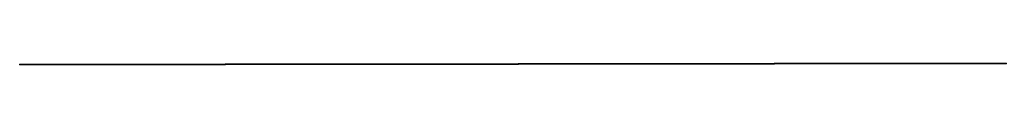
# Model space of a CAD drawing. Header units: metres. Extents: x 0 to 360, y 2 to 7054.
# Drawn here: x 45 to 67.49, y 42.04 to 42.07 of the extents above; entities that cross this region are included whole.
import ezdxf

# ---------------------------------------------------------------- set-up
doc = ezdxf.new("R2010")
doc.units = ezdxf.units.M

msp = doc.modelspace()

# ---------------------------------------------------------------- linework, layer by layer
for p in [(59.103, 42.056), (59.113, 42.056), (59.123, 42.056), (59.133, 42.056), (59.143, 42.056), (59.153, 42.056), (59.163, 42.056), (59.173, 42.056), (59.183, 42.056), (59.193, 42.056), (59.203, 42.056), (59.213, 42.056), (59.223, 42.056), (59.233, 42.056), (59.243, 42.056), (59.253, 42.056), (59.263, 42.056), (59.273, 42.056), (59.283, 42.056), (59.293, 42.056), (59.303, 42.056), (59.313, 42.056), (59.323, 42.056), (59.333, 42.056), (59.343, 42.056), (59.353, 42.056), (59.363, 42.056), (59.373, 42.056), (59.383, 42.056), (59.393, 42.056), (59.403, 42.056), (59.413, 42.056), (59.423, 42.056), (59.433, 42.056), (59.443, 42.056), (59.453, 42.056), (59.463, 42.056), (59.473, 42.056), (59.483, 42.056), (59.493, 42.056), (59.503, 42.056), (59.513, 42.056), (59.523, 42.056), (59.533, 42.056), (59.543, 42.056), (59.553, 42.056), (59.563, 42.056), (59.573, 42.056), (59.583, 42.056), (59.593, 42.056), (59.603, 42.056), (59.613, 42.056), (59.623, 42.056), (59.633, 42.056), (59.643, 42.056), (59.653, 42.056), (59.663, 42.056), (59.673, 42.056), (59.683, 42.056), (59.693, 42.056), (59.703, 42.057), (59.713, 42.057), (59.723, 42.057), (59.733, 42.057), (59.743, 42.057), (59.753, 42.057), (59.763, 42.057), (59.773, 42.057), (59.783, 42.057), (59.793, 42.057), (59.803, 42.057), (59.813, 42.057), (59.823, 42.057), (59.833, 42.057), (59.843, 42.057), (59.853, 42.057), (59.863, 42.057), (59.873, 42.057), (59.883, 42.057), (59.893, 42.057), (59.903, 42.057), (59.913, 42.057), (59.923, 42.057), (59.933, 42.057), (59.943, 42.057), (59.953, 42.057), (59.963, 42.057), (59.973, 42.057), (59.983, 42.057), (59.993, 42.057), (60.003, 42.057), (60.013, 42.057), (60.023, 42.057), (60.033, 42.057), (60.043, 42.057), (60.053, 42.057), (60.063, 42.057), (60.073, 42.057), (60.083, 42.057), (60.093, 42.057), (60.103, 42.057), (60.113, 42.057), (60.123, 42.057), (60.133, 42.057), (60.143, 42.057), (60.153, 42.057), (60.163, 42.057), (60.173, 42.057), (60.183, 42.057), (60.193, 42.057), (60.203, 42.057), (60.213, 42.057), (60.223, 42.057), (60.233, 42.057), (60.243, 42.057), (60.253, 42.057), (60.263, 42.057), (60.273, 42.057), (60.283, 42.057), (60.293, 42.057), (60.303, 42.057), (60.313, 42.057), (60.323, 42.057), (60.333, 42.057), (60.343, 42.057), (60.353, 42.057), (60.363, 42.057), (60.373, 42.057), (60.383, 42.057), (60.393, 42.057), (60.403, 42.057), (60.413, 42.057), (60.423, 42.057), (60.433, 42.057), (60.443, 42.057), (60.453, 42.057), (60.463, 42.057), (60.473, 42.057), (60.483, 42.057), (60.493, 42.057), (60.503, 42.057), (60.513, 42.057), (60.523, 42.057), (60.533, 42.057), (60.543, 42.058), (60.553, 42.058), (60.563, 42.058), (60.573, 42.058), (60.583, 42.058), (60.593, 42.058), (60.603, 42.058), (60.613, 42.058), (60.623, 42.058), (60.633, 42.058), (60.643, 42.058), (60.653, 42.058), (60.663, 42.058), (60.673, 42.058), (60.683, 42.058), (60.693, 42.058), (60.703, 42.058), (60.713, 42.058), (60.723, 42.058), (60.733, 42.058), (60.743, 42.058), (60.753, 42.058), (60.763, 42.058), (60.773, 42.058), (60.783, 42.058), (60.793, 42.058), (60.803, 42.058), (60.813, 42.058), (60.823, 42.058), (60.833, 42.058), (60.843, 42.058), (60.853, 42.058), (60.863, 42.058), (60.873, 42.058), (60.883, 42.058), (60.893, 42.058), (60.903, 42.058), (60.913, 42.058), (60.923, 42.058), (60.933, 42.058), (60.943, 42.058), (60.953, 42.058), (60.963, 42.058), (60.973, 42.058), (60.983, 42.058), (60.993, 42.058), (61.003, 42.058), (61.013, 42.058), (61.023, 42.058), (61.033, 42.058), (61.043, 42.058), (61.053, 42.058), (61.063, 42.058), (61.073, 42.058), (61.083, 42.058), (61.093, 42.058), (61.103, 42.058), (61.113, 42.058), (61.123, 42.058), (61.133, 42.058), (61.143, 42.058), (61.153, 42.058), (61.163, 42.058), (61.173, 42.058), (61.183, 42.058), (61.193, 42.058), (61.203, 42.058), (61.213, 42.058), (61.223, 42.058), (61.233, 42.058), (61.243, 42.058), (61.253, 42.058), (61.263, 42.058), (61.273, 42.058), (61.283, 42.058), (61.293, 42.058), (61.303, 42.058), (61.313, 42.058), (61.323, 42.058), (61.333, 42.058), (61.343, 42.058), (61.353, 42.058), (61.363, 42.058), (61.373, 42.059), (61.383, 42.059), (61.393, 42.059), (61.403, 42.059), (61.413, 42.059), (61.423, 42.059), (61.433, 42.059), (61.443, 42.059), (61.453, 42.059), (61.463, 42.059), (61.473, 42.059), (61.483, 42.059), (61.493, 42.059), (61.503, 42.059), (61.513, 42.059), (61.523, 42.059), (61.533, 42.059), (61.543, 42.059), (61.553, 42.059), (61.563, 42.059), (61.573, 42.059), (61.583, 42.059), (61.593, 42.059), (61.603, 42.059), (61.613, 42.059), (61.623, 42.059), (61.633, 42.059), (61.643, 42.059), (61.653, 42.059), (61.663, 42.059), (61.673, 42.059), (61.683, 42.059), (61.693, 42.059), (61.703, 42.059), (61.713, 42.059), (61.723, 42.059), (61.733, 42.059), (61.743, 42.059), (61.753, 42.059), (61.763, 42.059), (61.773, 42.059), (61.783, 42.059), (61.793, 42.059), (61.803, 42.059), (61.813, 42.059), (61.823, 42.059), (61.833, 42.059), (61.843, 42.059), (61.853, 42.059), (61.863, 42.059), (61.873, 42.059), (61.883, 42.059), (61.893, 42.059), (61.903, 42.059), (61.913, 42.059), (61.923, 42.059), (61.933, 42.059), (61.943, 42.059), (61.953, 42.059), (61.963, 42.059), (61.973, 42.059), (61.983, 42.059), (61.993, 42.059), (62.003, 42.059), (62.013, 42.059), (62.023, 42.059), (62.033, 42.059), (62.043, 42.059), (62.053, 42.059), (62.063, 42.059), (62.073, 42.059), (62.083, 42.059), (62.093, 42.059), (62.103, 42.059), (62.113, 42.059), (62.123, 42.059), (62.133, 42.059), (62.143, 42.059), (62.153, 42.059), (62.163, 42.059), (62.173, 42.059), (62.183, 42.059), (62.193, 42.059), (62.203, 42.059), (62.213, 42.06), (62.223, 42.06), (62.233, 42.06), (62.243, 42.06), (62.253, 42.06), (62.263, 42.06), (62.273, 42.06), (62.283, 42.06), (62.293, 42.06), (62.303, 42.06), (62.313, 42.06), (62.323, 42.06), (62.333, 42.06), (62.343, 42.06), (62.353, 42.06), (62.363, 42.06), (62.373, 42.06), (62.383, 42.06), (62.393, 42.06), (62.403, 42.06), (62.413, 42.06), (62.423, 42.06), (62.433, 42.06), (62.443, 42.06), (62.453, 42.06), (62.463, 42.06), (62.473, 42.06), (62.483, 42.06), (62.493, 42.06), (62.503, 42.06), (62.513, 42.06), (62.523, 42.06), (62.533, 42.06), (62.543, 42.06), (62.553, 42.06), (62.563, 42.06), (62.573, 42.06), (62.583, 42.06), (62.593, 42.06), (62.603, 42.06), (62.613, 42.06), (62.623, 42.06), (62.633, 42.06), (62.643, 42.06), (62.653, 42.06), (62.663, 42.06), (62.673, 42.06), (62.683, 42.06), (62.693, 42.06), (62.703, 42.06), (62.713, 42.06), (62.723, 42.06), (62.733, 42.06), (62.743, 42.06), (62.753, 42.06), (62.763, 42.06), (62.773, 42.06), (62.783, 42.06), (62.793, 42.06), (62.803, 42.06), (62.813, 42.06), (62.823, 42.06), (62.833, 42.06), (62.843, 42.06), (62.853, 42.06), (62.863, 42.06), (62.873, 42.06), (62.883, 42.06), (62.893, 42.06), (62.903, 42.06), (62.913, 42.06), (62.923, 42.06), (62.933, 42.06), (62.943, 42.06), (62.953, 42.06), (62.963, 42.06), (62.973, 42.06), (62.983, 42.06), (62.993, 42.06), (63.003, 42.06), (63.013, 42.06), (63.023, 42.06), (63.033, 42.06), (63.043, 42.061), (63.053, 42.061), (63.063, 42.061), (63.073, 42.061), (63.083, 42.061), (63.093, 42.061), (63.103, 42.061), (63.113, 42.061), (63.123, 42.061), (63.133, 42.061), (63.143, 42.061), (63.153, 42.061), (63.163, 42.061), (63.173, 42.061), (63.183, 42.061), (63.193, 42.061), (63.203, 42.061), (63.213, 42.061), (63.223, 42.061), (63.233, 42.061), (63.243, 42.061), (63.253, 42.061), (63.263, 42.061), (63.273, 42.061), (63.283, 42.061), (63.293, 42.061), (63.303, 42.061), (63.313, 42.061), (63.323, 42.061), (63.333, 42.061), (63.343, 42.061), (63.353, 42.061), (63.363, 42.061), (63.373, 42.061), (63.383, 42.061), (63.393, 42.061), (63.403, 42.061), (63.413, 42.061), (63.423, 42.061), (63.433, 42.061), (63.443, 42.061), (63.453, 42.061), (63.463, 42.061), (63.473, 42.061), (63.483, 42.061), (63.493, 42.061), (63.503, 42.061), (63.513, 42.061), (63.523, 42.061), (63.533, 42.061), (63.543, 42.061), (63.553, 42.061), (63.563, 42.061), (63.573, 42.061), (63.583, 42.061), (63.593, 42.061), (63.603, 42.061), (63.613, 42.061), (63.623, 42.061), (63.633, 42.061), (63.643, 42.061), (63.653, 42.061), (63.663, 42.061), (63.673, 42.061), (63.683, 42.061), (63.693, 42.061), (63.703, 42.061), (63.713, 42.061), (63.723, 42.061), (63.733, 42.061), (63.743, 42.061), (63.753, 42.061), (63.763, 42.061), (63.773, 42.061), (63.783, 42.061), (63.793, 42.061), (63.803, 42.061), (63.813, 42.061), (63.823, 42.061), (63.833, 42.061), (63.843, 42.061), (63.853, 42.061), (63.863, 42.061), (63.873, 42.061), (63.883, 42.062), (63.893, 42.062), (63.903, 42.062), (63.913, 42.062), (63.923, 42.062), (63.933, 42.062), (63.943, 42.062), (63.953, 42.062), (63.963, 42.062), (63.973, 42.062), (63.983, 42.062), (63.993, 42.062), (64.003, 42.062), (64.013, 42.062), (64.023, 42.062), (64.033, 42.062), (64.043, 42.062), (64.053, 42.062), (64.063, 42.062), (64.073, 42.062), (64.083, 42.062), (64.093, 42.062), (64.103, 42.062), (64.113, 42.062), (64.123, 42.062), (64.133, 42.062), (64.143, 42.062), (64.153, 42.062), (64.163, 42.062), (64.173, 42.062), (64.183, 42.062), (64.193, 42.062), (64.203, 42.062), (64.213, 42.062), (64.223, 42.062), (64.233, 42.062), (64.243, 42.062), (64.253, 42.062), (64.263, 42.062), (64.273, 42.062), (64.283, 42.062), (64.293, 42.062), (64.303, 42.062), (64.313, 42.062), (64.323, 42.062), (64.333, 42.062), (64.343, 42.062), (64.353, 42.062), (64.363, 42.062), (64.373, 42.062), (64.383, 42.062), (64.393, 42.062), (64.403, 42.062), (64.413, 42.062), (64.423, 42.062), (64.433, 42.062), (64.443, 42.062), (64.453, 42.062), (64.463, 42.062), (64.473, 42.062), (64.483, 42.062), (64.493, 42.062), (64.503, 42.062), (64.513, 42.062), (64.523, 42.062), (64.533, 42.062), (64.543, 42.062), (64.553, 42.062), (64.563, 42.062), (64.573, 42.062), (64.583, 42.062), (64.593, 42.062), (64.603, 42.062), (64.613, 42.062), (64.623, 42.062), (64.633, 42.062), (64.643, 42.062), (64.653, 42.062), (64.663, 42.062), (64.673, 42.062), (64.683, 42.062), (64.693, 42.062), (64.703, 42.062), (64.713, 42.063), (64.723, 42.063), (64.733, 42.063), (64.743, 42.063), (64.753, 42.063), (64.763, 42.063), (64.773, 42.063), (64.783, 42.063), (64.793, 42.063), (64.803, 42.063), (64.813, 42.063), (64.823, 42.063), (64.833, 42.063), (64.843, 42.063), (64.853, 42.063), (64.863, 42.063), (64.873, 42.063), (64.883, 42.063), (64.893, 42.063), (64.903, 42.063), (64.913, 42.063), (64.923, 42.063), (64.933, 42.063), (64.943, 42.063), (64.953, 42.063), (64.963, 42.063), (64.973, 42.063), (64.983, 42.063), (64.993, 42.063), (65.003, 42.063), (65.013, 42.063), (65.023, 42.063), (65.033, 42.063), (65.043, 42.063), (65.053, 42.063), (65.063, 42.063), (65.073, 42.063), (65.083, 42.063), (65.093, 42.063), (65.103, 42.063), (65.113, 42.063), (65.123, 42.063), (65.133, 42.063), (65.143, 42.063), (65.153, 42.063), (65.163, 42.063), (65.173, 42.063), (65.183, 42.063), (65.193, 42.063), (65.203, 42.063), (65.213, 42.063), (65.223, 42.063), (65.233, 42.063), (65.243, 42.063), (65.253, 42.063), (65.263, 42.063), (65.273, 42.063), (65.283, 42.063), (65.293, 42.063), (65.303, 42.063), (65.313, 42.063), (65.323, 42.063), (65.333, 42.063), (65.343, 42.063), (65.353, 42.063), (65.363, 42.063), (65.373, 42.063), (65.383, 42.063), (65.393, 42.063), (65.403, 42.063), (65.413, 42.063), (65.423, 42.063), (65.433, 42.063), (65.443, 42.063), (65.453, 42.063), (65.463, 42.063), (65.473, 42.063), (65.483, 42.063), (65.493, 42.063), (65.503, 42.063), (65.513, 42.063), (65.523, 42.063), (65.533, 42.063), (65.543, 42.064), (65.553, 42.064), (65.563, 42.064), (65.573, 42.064), (65.583, 42.064), (65.593, 42.064), (65.603, 42.064), (65.613, 42.064), (65.623, 42.064), (65.633, 42.064), (65.643, 42.064), (65.653, 42.064), (65.663, 42.064), (65.673, 42.064), (65.683, 42.064), (65.693, 42.064), (65.703, 42.064), (65.713, 42.064), (65.723, 42.064), (65.733, 42.064), (65.743, 42.064), (65.753, 42.064), (65.763, 42.064), (65.773, 42.064), (65.783, 42.064), (65.793, 42.064), (65.803, 42.064), (65.813, 42.064), (65.823, 42.064), (65.833, 42.064), (65.843, 42.064), (65.853, 42.064), (65.863, 42.064), (65.873, 42.064), (65.883, 42.064), (65.893, 42.064), (65.903, 42.064), (65.913, 42.064), (65.923, 42.064), (65.933, 42.064), (65.943, 42.064), (65.953, 42.064), (65.963, 42.064), (65.973, 42.064), (65.983, 42.064), (65.993, 42.064), (66.003, 42.064), (66.013, 42.064), (66.023, 42.064), (66.033, 42.064), (66.043, 42.064), (66.053, 42.064), (66.063, 42.064), (66.073, 42.064), (66.083, 42.064), (66.093, 42.064), (66.103, 42.064), (66.113, 42.064), (66.123, 42.064), (66.133, 42.064), (66.143, 42.064), (66.153, 42.064), (66.163, 42.064), (66.173, 42.064), (66.183, 42.064), (66.193, 42.064), (66.203, 42.064), (66.213, 42.064), (66.223, 42.064), (66.233, 42.064), (66.243, 42.064), (66.253, 42.064), (66.263, 42.064), (66.273, 42.064), (66.283, 42.064), (66.293, 42.064), (66.303, 42.064), (66.313, 42.064), (66.323, 42.064), (66.333, 42.064), (66.343, 42.064), (66.353, 42.064), (66.363, 42.064), (66.373, 42.064), (66.383, 42.065), (66.393, 42.065), (66.403, 42.065), (66.413, 42.065), (66.423, 42.065), (66.433, 42.065), (66.443, 42.065), (66.453, 42.065), (66.463, 42.065), (66.473, 42.065), (66.483, 42.065), (66.493, 42.065), (66.503, 42.065), (66.513, 42.065), (66.523, 42.065), (66.533, 42.065), (66.543, 42.065), (66.553, 42.065), (66.563, 42.065), (66.573, 42.065), (66.583, 42.065), (66.593, 42.065), (66.603, 42.065), (66.613, 42.065), (66.623, 42.065), (66.633, 42.065), (66.643, 42.065), (66.653, 42.065), (66.663, 42.065), (66.673, 42.065), (66.683, 42.065), (66.693, 42.065), (66.703, 42.065), (66.713, 42.065), (66.723, 42.065), (66.733, 42.065), (66.743, 42.065), (66.753, 42.065), (66.763, 42.065), (66.773, 42.065), (66.783, 42.065), (66.793, 42.065), (66.803, 42.065), (66.813, 42.065), (66.823, 42.065), (66.833, 42.065), (66.843, 42.065), (66.853, 42.065), (66.863, 42.065), (66.873, 42.065), (66.883, 42.065), (66.893, 42.065), (66.903, 42.065), (66.913, 42.065), (66.923, 42.065), (66.933, 42.065), (66.943, 42.065), (66.953, 42.065), (66.963, 42.065), (66.973, 42.065), (66.983, 42.065), (66.993, 42.065), (67.003, 42.065), (67.013, 42.065), (67.023, 42.065), (67.033, 42.065), (67.043, 42.065), (67.053, 42.065), (67.063, 42.065), (67.073, 42.065), (67.083, 42.065), (67.093, 42.065), (67.103, 42.065), (67.113, 42.065), (67.123, 42.065), (67.133, 42.065), (67.143, 42.065), (67.153, 42.065), (67.163, 42.065), (67.173, 42.065), (67.183, 42.065), (67.193, 42.065), (67.203, 42.065), (67.213, 42.066), (67.223, 42.066), (67.233, 42.066), (67.243, 42.066), (67.253, 42.066), (67.263, 42.066), (67.273, 42.066), (67.283, 42.066), (67.293, 42.066), (67.303, 42.066), (67.313, 42.066), (67.323, 42.066), (67.333, 42.066), (67.343, 42.066), (67.353, 42.066), (67.363, 42.066), (67.373, 42.066), (67.383, 42.066), (67.393, 42.066), (67.403, 42.066), (67.413, 42.066), (67.423, 42.066), (67.433, 42.066), (67.443, 42.066), (67.453, 42.066), (67.463, 42.066), (67.473, 42.066), (67.483, 42.066), (67.493, 42.066), (45.003, 42.039), (45.013, 42.039), (45.023, 42.039), (45.033, 42.039), (45.043, 42.039), (45.053, 42.039), (45.063, 42.039), (45.073, 42.039), (45.083, 42.039), (45.093, 42.039), (45.103, 42.039), (45.113, 42.039), (45.123, 42.039), (45.133, 42.039), (45.143, 42.039), (45.153, 42.039), (45.163, 42.039), (45.173, 42.039), (45.183, 42.039), (45.193, 42.039), (45.203, 42.039), (45.213, 42.039), (45.223, 42.039), (45.233, 42.039), (45.243, 42.039), (45.253, 42.039), (45.263, 42.039), (45.273, 42.039), (45.283, 42.039), (45.293, 42.039), (45.303, 42.039), (45.313, 42.039), (45.323, 42.039), (45.333, 42.039), (45.343, 42.039), (45.353, 42.039), (45.363, 42.039), (45.373, 42.039), (45.383, 42.039), (45.393, 42.039), (45.403, 42.039), (45.413, 42.039), (45.423, 42.039), (45.433, 42.039), (45.443, 42.039), (45.453, 42.039), (45.463, 42.039), (45.473, 42.039), (45.483, 42.039), (45.493, 42.039), (45.503, 42.039), (45.513, 42.039), (45.523, 42.04), (45.533, 42.04), (45.543, 42.04), (45.553, 42.04), (45.563, 42.04), (45.573, 42.04), (45.583, 42.04), (45.593, 42.04), (45.603, 42.04), (45.613, 42.04), (45.623, 42.04), (45.633, 42.04), (45.643, 42.04), (45.653, 42.04), (45.663, 42.04), (45.673, 42.04), (45.683, 42.04), (45.693, 42.04), (45.703, 42.04), (45.713, 42.04), (45.723, 42.04), (45.733, 42.04), (45.743, 42.04), (45.753, 42.04), (45.763, 42.04), (45.773, 42.04), (45.783, 42.04), (45.793, 42.04), (45.803, 42.04), (45.813, 42.04), (45.823, 42.04), (45.833, 42.04), (45.843, 42.04), (45.853, 42.04), (45.863, 42.04), (45.873, 42.04), (45.883, 42.04), (45.893, 42.04), (45.903, 42.04), (45.913, 42.04), (45.923, 42.04), (45.933, 42.04), (45.943, 42.04), (45.953, 42.04), (45.963, 42.04), (45.973, 42.04), (45.983, 42.04), (45.993, 42.04), (46.003, 42.04), (46.013, 42.04), (46.023, 42.04), (46.033, 42.04), (46.043, 42.04), (46.053, 42.04), (46.063, 42.04), (46.073, 42.04), (46.083, 42.04), (46.093, 42.04), (46.103, 42.04), (46.113, 42.04), (46.123, 42.04), (46.133, 42.04), (46.143, 42.04), (46.153, 42.04), (46.163, 42.04), (46.173, 42.04), (46.183, 42.04), (46.193, 42.04), (46.203, 42.04), (46.213, 42.04), (46.223, 42.04), (46.233, 42.04), (46.243, 42.04), (46.253, 42.04), (46.263, 42.04), (46.273, 42.04), (46.283, 42.04), (46.293, 42.04), (46.303, 42.04), (46.313, 42.04), (46.323, 42.04), (46.333, 42.04), (46.343, 42.04), (46.353, 42.04), (46.363, 42.041), (46.373, 42.041), (46.383, 42.041), (46.393, 42.041), (46.403, 42.041), (46.413, 42.041), (46.423, 42.041), (46.433, 42.041), (46.443, 42.041), (46.453, 42.041), (46.463, 42.041), (46.473, 42.041), (46.483, 42.041), (46.493, 42.041), (46.503, 42.041), (46.513, 42.041), (46.523, 42.041), (46.533, 42.041), (46.543, 42.041), (46.553, 42.041), (46.563, 42.041), (46.573, 42.041), (46.583, 42.041), (46.593, 42.041), (46.603, 42.041), (46.613, 42.041), (46.623, 42.041), (46.633, 42.041), (46.643, 42.041), (46.653, 42.041), (46.663, 42.041), (46.673, 42.041), (46.683, 42.041), (46.693, 42.041), (46.703, 42.041), (46.713, 42.041), (46.723, 42.041), (46.733, 42.041), (46.743, 42.041), (46.753, 42.041), (46.763, 42.041), (46.773, 42.041), (46.783, 42.041), (46.793, 42.041), (46.803, 42.041), (46.813, 42.041), (46.823, 42.041), (46.833, 42.041), (46.843, 42.041), (46.853, 42.041), (46.863, 42.041), (46.873, 42.041), (46.883, 42.041), (46.893, 42.041), (46.903, 42.041), (46.913, 42.041), (46.923, 42.041), (46.933, 42.041), (46.943, 42.041), (46.953, 42.041), (46.963, 42.041), (46.973, 42.041), (46.983, 42.041), (46.993, 42.041), (47.003, 42.041), (47.013, 42.041), (47.023, 42.041), (47.033, 42.041), (47.043, 42.041), (47.053, 42.041), (47.063, 42.041), (47.073, 42.041), (47.083, 42.041), (47.093, 42.041), (47.103, 42.041), (47.113, 42.041), (47.123, 42.041), (47.133, 42.041), (47.143, 42.041), (47.153, 42.041), (47.163, 42.041), (47.173, 42.041), (47.183, 42.041), (47.193, 42.042), (47.203, 42.042), (47.213, 42.042), (47.223, 42.042), (47.233, 42.042), (47.243, 42.042), (47.253, 42.042), (47.263, 42.042), (47.273, 42.042), (47.283, 42.042), (47.293, 42.042), (47.303, 42.042), (47.313, 42.042), (47.323, 42.042), (47.333, 42.042), (47.343, 42.042), (47.353, 42.042), (47.363, 42.042), (47.373, 42.042), (47.383, 42.042), (47.393, 42.042), (47.403, 42.042), (47.413, 42.042), (47.423, 42.042), (47.433, 42.042), (47.443, 42.042), (47.453, 42.042), (47.463, 42.042), (47.473, 42.042), (47.483, 42.042), (47.493, 42.042), (47.503, 42.042), (47.513, 42.042), (47.523, 42.042), (47.533, 42.042), (47.543, 42.042), (47.553, 42.042), (47.563, 42.042), (47.573, 42.042), (47.583, 42.042), (47.593, 42.042), (47.603, 42.042), (47.613, 42.042), (47.623, 42.042), (47.633, 42.042), (47.643, 42.042), (47.653, 42.042), (47.663, 42.042), (47.673, 42.042), (47.683, 42.042), (47.693, 42.042), (47.703, 42.042), (47.713, 42.042), (47.723, 42.042), (47.733, 42.042), (47.743, 42.042), (47.753, 42.042), (47.763, 42.042), (47.773, 42.042), (47.783, 42.042), (47.793, 42.042), (47.803, 42.042), (47.813, 42.042), (47.823, 42.042), (47.833, 42.042), (47.843, 42.042), (47.853, 42.042), (47.863, 42.042), (47.873, 42.042), (47.883, 42.042), (47.893, 42.042), (47.903, 42.042), (47.913, 42.042), (47.923, 42.042), (47.933, 42.042), (47.943, 42.042), (47.953, 42.042), (47.963, 42.042), (47.973, 42.042), (47.983, 42.042), (47.993, 42.042), (48.003, 42.042), (48.013, 42.042), (48.023, 42.043), (48.033, 42.043), (48.043, 42.043), (48.053, 42.043), (48.063, 42.043), (48.073, 42.043), (48.083, 42.043), (48.093, 42.043), (48.103, 42.043), (48.113, 42.043), (48.123, 42.043), (48.133, 42.043), (48.143, 42.043), (48.153, 42.043), (48.163, 42.043), (48.173, 42.043), (48.183, 42.043), (48.193, 42.043), (48.203, 42.043), (48.213, 42.043), (48.223, 42.043), (48.233, 42.043), (48.243, 42.043), (48.253, 42.043), (48.263, 42.043), (48.273, 42.043), (48.283, 42.043), (48.293, 42.043), (48.303, 42.043), (48.313, 42.043), (48.323, 42.043), (48.333, 42.043), (48.343, 42.043), (48.353, 42.043), (48.363, 42.043), (48.373, 42.043), (48.383, 42.043), (48.393, 42.043), (48.403, 42.043), (48.413, 42.043), (48.423, 42.043), (48.433, 42.043), (48.443, 42.043), (48.453, 42.043), (48.463, 42.043), (48.473, 42.043), (48.483, 42.043), (48.493, 42.043), (48.503, 42.043), (48.513, 42.043), (48.523, 42.043), (48.533, 42.043), (48.543, 42.043), (48.553, 42.043), (48.563, 42.043), (48.573, 42.043), (48.583, 42.043), (48.593, 42.043), (48.603, 42.043), (48.613, 42.043), (48.623, 42.043), (48.633, 42.043), (48.643, 42.043), (48.653, 42.043), (48.663, 42.043), (48.673, 42.043), (48.683, 42.043), (48.693, 42.043), (48.703, 42.043), (48.713, 42.043), (48.723, 42.043), (48.733, 42.043), (48.743, 42.043), (48.753, 42.043), (48.763, 42.043), (48.773, 42.043), (48.783, 42.043), (48.793, 42.043), (48.803, 42.043), (48.813, 42.043), (48.823, 42.043), (48.833, 42.043), (48.843, 42.043), (48.853, 42.043), (48.863, 42.044), (48.873, 42.044), (48.883, 42.044), (48.893, 42.044), (48.903, 42.044), (48.913, 42.044), (48.923, 42.044), (48.933, 42.044), (48.943, 42.044), (48.953, 42.044), (48.963, 42.044), (48.973, 42.044), (48.983, 42.044), (48.993, 42.044), (49.003, 42.044), (49.013, 42.044), (49.023, 42.044), (49.033, 42.044), (49.043, 42.044), (49.053, 42.044), (49.063, 42.044), (49.073, 42.044), (49.083, 42.044), (49.093, 42.044), (49.103, 42.044), (49.113, 42.044), (49.123, 42.044), (49.133, 42.044), (49.143, 42.044), (49.153, 42.044), (49.163, 42.044), (49.173, 42.044), (49.183, 42.044), (49.193, 42.044), (49.203, 42.044), (49.213, 42.044), (49.223, 42.044), (49.233, 42.044), (49.243, 42.044), (49.253, 42.044), (49.263, 42.044), (49.273, 42.044), (49.283, 42.044), (49.293, 42.044), (49.303, 42.044), (49.313, 42.044), (49.323, 42.044), (49.333, 42.044), (49.343, 42.044), (49.353, 42.044), (49.363, 42.044), (49.373, 42.044), (49.383, 42.044), (49.393, 42.044), (49.403, 42.044), (49.413, 42.044), (49.423, 42.044), (49.433, 42.044), (49.443, 42.044), (49.453, 42.044), (49.463, 42.044), (49.473, 42.044), (49.483, 42.044), (49.493, 42.044), (49.503, 42.044), (49.513, 42.044), (49.523, 42.044), (49.533, 42.044), (49.543, 42.044), (49.553, 42.044), (49.563, 42.044), (49.573, 42.044), (49.583, 42.044), (49.593, 42.044), (49.603, 42.044), (49.613, 42.044), (49.623, 42.044), (49.633, 42.044), (49.643, 42.044), (49.653, 42.044), (49.663, 42.044), (49.673, 42.044), (49.683, 42.044), (49.693, 42.045), (49.703, 42.045), (49.713, 42.045), (49.723, 42.045), (49.733, 42.045), (49.743, 42.045), (49.753, 42.045), (49.763, 42.045), (49.773, 42.045), (49.783, 42.045), (49.793, 42.045), (49.803, 42.045), (49.813, 42.045), (49.823, 42.045), (49.833, 42.045), (49.843, 42.045), (49.853, 42.045), (49.863, 42.045), (49.873, 42.045), (49.883, 42.045), (49.893, 42.045), (49.903, 42.045), (49.913, 42.045), (49.923, 42.045), (49.933, 42.045), (49.943, 42.045), (49.953, 42.045), (49.963, 42.045), (49.973, 42.045), (49.983, 42.045), (49.993, 42.045), (50.003, 42.045), (50.013, 42.045), (50.023, 42.045), (50.033, 42.045), (50.043, 42.045), (50.053, 42.045), (50.063, 42.045), (50.073, 42.045), (50.083, 42.045), (50.093, 42.045), (50.103, 42.045), (50.113, 42.045), (50.123, 42.045), (50.133, 42.045), (50.143, 42.045), (50.153, 42.045), (50.163, 42.045), (50.173, 42.045), (50.183, 42.045), (50.193, 42.045), (50.203, 42.045), (50.213, 42.045), (50.223, 42.045), (50.233, 42.045), (50.243, 42.045), (50.253, 42.045), (50.263, 42.045), (50.273, 42.045), (50.283, 42.045), (50.293, 42.045), (50.303, 42.045), (50.313, 42.045), (50.323, 42.045), (50.333, 42.045), (50.343, 42.045), (50.353, 42.045), (50.363, 42.045), (50.373, 42.045), (50.383, 42.045), (50.393, 42.045), (50.403, 42.045), (50.413, 42.045), (50.423, 42.045), (50.433, 42.045), (50.443, 42.045), (50.453, 42.045), (50.463, 42.045), (50.473, 42.045), (50.483, 42.045), (50.493, 42.045), (50.503, 42.045), (50.513, 42.045), (50.523, 42.045), (50.533, 42.046), (50.543, 42.046), (50.553, 42.046), (50.563, 42.046), (50.573, 42.046), (50.583, 42.046), (50.593, 42.046), (50.603, 42.046), (50.613, 42.046), (50.623, 42.046), (50.633, 42.046), (50.643, 42.046), (50.653, 42.046), (50.663, 42.046), (50.673, 42.046), (50.683, 42.046), (50.693, 42.046), (50.703, 42.046), (50.713, 42.046), (50.723, 42.046), (50.733, 42.046), (50.743, 42.046), (50.753, 42.046), (50.763, 42.046), (50.773, 42.046), (50.783, 42.046), (50.793, 42.046), (50.803, 42.046), (50.813, 42.046), (50.823, 42.046), (50.833, 42.046), (50.843, 42.046), (50.853, 42.046), (50.863, 42.046), (50.873, 42.046), (50.883, 42.046), (50.893, 42.046), (50.903, 42.046), (50.913, 42.046), (50.923, 42.046), (50.933, 42.046), (50.943, 42.046), (50.953, 42.046), (50.963, 42.046), (50.973, 42.046), (50.983, 42.046), (50.993, 42.046), (51.003, 42.046), (51.013, 42.046), (51.023, 42.046), (51.033, 42.046), (51.043, 42.046), (51.053, 42.046), (51.063, 42.046), (51.073, 42.046), (51.083, 42.046), (51.093, 42.046), (51.103, 42.046), (51.113, 42.046), (51.123, 42.046), (51.133, 42.046), (51.143, 42.046), (51.153, 42.046), (51.163, 42.046), (51.173, 42.046), (51.183, 42.046), (51.193, 42.046), (51.203, 42.046), (51.213, 42.046), (51.223, 42.046), (51.233, 42.046), (51.243, 42.046), (51.253, 42.046), (51.263, 42.046), (51.273, 42.046), (51.283, 42.046), (51.293, 42.046), (51.303, 42.046), (51.313, 42.046), (51.323, 42.046), (51.333, 42.046), (51.343, 42.046), (51.353, 42.046), (51.363, 42.047), (51.373, 42.047), (51.383, 42.047), (51.393, 42.047), (51.403, 42.047), (51.413, 42.047), (51.423, 42.047), (51.433, 42.047), (51.443, 42.047), (51.453, 42.047), (51.463, 42.047), (51.473, 42.047), (51.483, 42.047), (51.493, 42.047), (51.503, 42.047), (51.513, 42.047), (51.523, 42.047), (51.533, 42.047), (51.543, 42.047), (51.553, 42.047), (51.563, 42.047), (51.573, 42.047), (51.583, 42.047), (51.593, 42.047), (51.603, 42.047), (51.613, 42.047), (51.623, 42.047), (51.633, 42.047), (51.643, 42.047), (51.653, 42.047), (51.663, 42.047), (51.673, 42.047), (51.683, 42.047), (51.693, 42.047), (51.703, 42.047), (51.713, 42.047), (51.723, 42.047), (51.733, 42.047), (51.743, 42.047), (51.753, 42.047), (51.763, 42.047), (51.773, 42.047), (51.783, 42.047), (51.793, 42.047), (51.803, 42.047), (51.813, 42.047), (51.823, 42.047), (51.833, 42.047), (51.843, 42.047), (51.853, 42.047), (51.863, 42.047), (51.873, 42.047), (51.883, 42.047), (51.893, 42.047), (51.903, 42.047), (51.913, 42.047), (51.923, 42.047), (51.933, 42.047), (51.943, 42.047), (51.953, 42.047), (51.963, 42.047), (51.973, 42.047), (51.983, 42.047), (51.993, 42.047), (52.003, 42.047), (52.013, 42.047), (52.023, 42.047), (52.033, 42.047), (52.043, 42.047), (52.053, 42.047), (52.063, 42.047), (52.073, 42.047), (52.083, 42.047), (52.093, 42.047), (52.103, 42.047), (52.113, 42.047), (52.123, 42.047), (52.133, 42.047), (52.143, 42.047), (52.153, 42.047), (52.163, 42.047), (52.173, 42.047), (52.183, 42.047), (52.193, 42.047), (52.203, 42.048), (52.213, 42.048), (52.223, 42.048), (52.233, 42.048), (52.243, 42.048), (52.253, 42.048), (52.263, 42.048), (52.273, 42.048), (52.283, 42.048), (52.293, 42.048), (52.303, 42.048), (52.313, 42.048), (52.323, 42.048), (52.333, 42.048), (52.343, 42.048), (52.353, 42.048), (52.363, 42.048), (52.373, 42.048), (52.383, 42.048), (52.393, 42.048), (52.403, 42.048), (52.413, 42.048), (52.423, 42.048), (52.433, 42.048), (52.443, 42.048), (52.453, 42.048), (52.463, 42.048), (52.473, 42.048), (52.483, 42.048), (52.493, 42.048), (52.503, 42.048), (52.513, 42.048), (52.523, 42.048), (52.533, 42.048), (52.543, 42.048), (52.553, 42.048), (52.563, 42.048), (52.573, 42.048), (52.583, 42.048), (52.593, 42.048), (52.603, 42.048), (52.613, 42.048), (52.623, 42.048), (52.633, 42.048), (52.643, 42.048), (52.653, 42.048), (52.663, 42.048), (52.673, 42.048), (52.683, 42.048), (52.693, 42.048), (52.703, 42.048), (52.713, 42.048), (52.723, 42.048), (52.733, 42.048), (52.743, 42.048), (52.753, 42.048), (52.763, 42.048), (52.773, 42.048), (52.783, 42.048), (52.793, 42.048), (52.803, 42.048), (52.813, 42.048), (52.823, 42.048), (52.833, 42.048), (52.843, 42.048), (52.853, 42.048), (52.863, 42.048), (52.873, 42.048), (52.883, 42.048), (52.893, 42.048), (52.903, 42.048), (52.913, 42.048), (52.923, 42.048), (52.933, 42.048), (52.943, 42.048), (52.953, 42.048), (52.963, 42.048), (52.973, 42.048), (52.983, 42.048), (52.993, 42.048), (53.003, 42.048), (53.013, 42.048), (53.023, 42.048), (53.033, 42.049), (53.043, 42.049), (53.053, 42.049), (53.063, 42.049), (53.073, 42.049), (53.083, 42.049), (53.093, 42.049), (53.103, 42.049), (53.113, 42.049), (53.123, 42.049), (53.133, 42.049), (53.143, 42.049), (53.153, 42.049), (53.163, 42.049), (53.173, 42.049), (53.183, 42.049), (53.193, 42.049), (53.203, 42.049), (53.213, 42.049), (53.223, 42.049), (53.233, 42.049), (53.243, 42.049), (53.253, 42.049), (53.263, 42.049), (53.273, 42.049), (53.283, 42.049), (53.293, 42.049), (53.303, 42.049), (53.313, 42.049), (53.323, 42.049), (53.333, 42.049), (53.343, 42.049), (53.353, 42.049), (53.363, 42.049), (53.373, 42.049), (53.383, 42.049), (53.393, 42.049), (53.403, 42.049), (53.413, 42.049), (53.423, 42.049), (53.433, 42.049), (53.443, 42.049), (53.453, 42.049), (53.463, 42.049), (53.473, 42.049), (53.483, 42.049), (53.493, 42.049), (53.503, 42.049), (53.513, 42.049), (53.523, 42.049), (53.533, 42.049), (53.543, 42.049), (53.553, 42.049), (53.563, 42.049), (53.573, 42.049), (53.583, 42.049), (53.593, 42.049), (53.603, 42.049), (53.613, 42.049), (53.623, 42.049), (53.633, 42.049), (53.643, 42.049), (53.653, 42.049), (53.663, 42.049), (53.673, 42.049), (53.683, 42.049), (53.693, 42.049), (53.703, 42.049), (53.713, 42.049), (53.723, 42.049), (53.733, 42.049), (53.743, 42.049), (53.753, 42.049), (53.763, 42.049), (53.773, 42.049), (53.783, 42.049), (53.793, 42.049), (53.803, 42.049), (53.813, 42.049), (53.823, 42.049), (53.833, 42.049), (53.843, 42.049), (53.853, 42.049), (53.863, 42.05), (53.873, 42.05), (53.883, 42.05), (53.893, 42.05), (53.903, 42.05), (53.913, 42.05), (53.923, 42.05), (53.933, 42.05), (53.943, 42.05), (53.953, 42.05), (53.963, 42.05), (53.973, 42.05), (53.983, 42.05), (53.993, 42.05), (54.003, 42.05), (54.013, 42.05), (54.023, 42.05), (54.033, 42.05), (54.043, 42.05), (54.053, 42.05), (54.063, 42.05), (54.073, 42.05), (54.083, 42.05), (54.093, 42.05), (54.103, 42.05), (54.113, 42.05), (54.123, 42.05), (54.133, 42.05), (54.143, 42.05), (54.153, 42.05), (54.163, 42.05), (54.173, 42.05), (54.183, 42.05), (54.193, 42.05), (54.203, 42.05), (54.213, 42.05), (54.223, 42.05), (54.233, 42.05), (54.243, 42.05), (54.253, 42.05), (54.263, 42.05), (54.273, 42.05), (54.283, 42.05), (54.293, 42.05), (54.303, 42.05), (54.313, 42.05), (54.323, 42.05), (54.333, 42.05), (54.343, 42.05), (54.353, 42.05), (54.363, 42.05), (54.373, 42.05), (54.383, 42.05), (54.393, 42.05), (54.403, 42.05), (54.413, 42.05), (54.423, 42.05), (54.433, 42.05), (54.443, 42.05), (54.453, 42.05), (54.463, 42.05), (54.473, 42.05), (54.483, 42.05), (54.493, 42.05), (54.503, 42.05), (54.513, 42.05), (54.523, 42.05), (54.533, 42.05), (54.543, 42.05), (54.553, 42.05), (54.563, 42.05), (54.573, 42.05), (54.583, 42.05), (54.593, 42.05), (54.603, 42.05), (54.613, 42.05), (54.623, 42.05), (54.633, 42.05), (54.643, 42.05), (54.653, 42.05), (54.663, 42.05), (54.673, 42.05), (54.683, 42.05), (54.693, 42.05), (54.703, 42.051), (54.713, 42.051), (54.723, 42.051), (54.733, 42.051), (54.743, 42.051), (54.753, 42.051), (54.763, 42.051), (54.773, 42.051), (54.783, 42.051), (54.793, 42.051), (54.803, 42.051), (54.813, 42.051), (54.823, 42.051), (54.833, 42.051), (54.843, 42.051), (54.853, 42.051), (54.863, 42.051), (54.873, 42.051), (54.883, 42.051), (54.893, 42.051), (54.903, 42.051), (54.913, 42.051), (54.923, 42.051), (54.933, 42.051), (54.943, 42.051), (54.953, 42.051), (54.963, 42.051), (54.973, 42.051), (54.983, 42.051), (54.993, 42.051), (55.003, 42.051), (55.013, 42.051), (55.023, 42.051), (55.033, 42.051), (55.043, 42.051), (55.053, 42.051), (55.063, 42.051), (55.073, 42.051), (55.083, 42.051), (55.093, 42.051), (55.103, 42.051), (55.113, 42.051), (55.123, 42.051), (55.133, 42.051), (55.143, 42.051), (55.153, 42.051), (55.163, 42.051), (55.173, 42.051), (55.183, 42.051), (55.193, 42.051), (55.203, 42.051), (55.213, 42.051), (55.223, 42.051), (55.233, 42.051), (55.243, 42.051), (55.253, 42.051), (55.263, 42.051), (55.273, 42.051), (55.283, 42.051), (55.293, 42.051), (55.303, 42.051), (55.313, 42.051), (55.323, 42.051), (55.333, 42.051), (55.343, 42.051), (55.353, 42.051), (55.363, 42.051), (55.373, 42.051), (55.383, 42.051), (55.393, 42.051), (55.403, 42.051), (55.413, 42.051), (55.423, 42.051), (55.433, 42.051), (55.443, 42.051), (55.453, 42.051), (55.463, 42.051), (55.473, 42.051), (55.483, 42.051), (55.493, 42.051), (55.503, 42.051), (55.513, 42.051), (55.523, 42.051), (55.533, 42.052), (55.543, 42.052), (55.553, 42.052), (55.563, 42.052), (55.573, 42.052), (55.583, 42.052), (55.593, 42.052), (55.603, 42.052), (55.613, 42.052), (55.623, 42.052), (55.633, 42.052), (55.643, 42.052), (55.653, 42.052), (55.663, 42.052), (55.673, 42.052), (55.683, 42.052), (55.693, 42.052), (55.703, 42.052), (55.713, 42.052), (55.723, 42.052), (55.733, 42.052), (55.743, 42.052), (55.753, 42.052), (55.763, 42.052), (55.773, 42.052), (55.783, 42.052), (55.793, 42.052), (55.803, 42.052), (55.813, 42.052), (55.823, 42.052), (55.833, 42.052), (55.843, 42.052), (55.853, 42.052), (55.863, 42.052), (55.873, 42.052), (55.883, 42.052), (55.893, 42.052), (55.903, 42.052), (55.913, 42.052), (55.923, 42.052), (55.933, 42.052), (55.943, 42.052), (55.953, 42.052), (55.963, 42.052), (55.973, 42.052), (55.983, 42.052), (55.993, 42.052), (56.003, 42.052), (56.013, 42.052), (56.023, 42.052), (56.033, 42.052), (56.043, 42.052), (56.053, 42.052), (56.063, 42.052), (56.073, 42.052), (56.083, 42.052), (56.093, 42.052), (56.103, 42.052), (56.113, 42.052), (56.123, 42.052), (56.133, 42.052), (56.143, 42.052), (56.153, 42.052), (56.163, 42.052), (56.173, 42.052), (56.183, 42.052), (56.193, 42.052), (56.203, 42.052), (56.213, 42.052), (56.223, 42.052), (56.233, 42.052), (56.243, 42.052), (56.253, 42.052), (56.263, 42.052), (56.273, 42.052), (56.283, 42.052), (56.293, 42.052), (56.303, 42.052), (56.313, 42.052), (56.323, 42.052), (56.333, 42.052), (56.343, 42.052), (56.353, 42.052), (56.363, 42.052), (56.373, 42.053), (56.383, 42.053), (56.393, 42.053), (56.403, 42.053), (56.413, 42.053), (56.423, 42.053), (56.433, 42.053), (56.443, 42.053), (56.453, 42.053), (56.463, 42.053), (56.473, 42.053), (56.483, 42.053), (56.493, 42.053), (56.503, 42.053), (56.513, 42.053), (56.523, 42.053), (56.533, 42.053), (56.543, 42.053), (56.553, 42.053), (56.563, 42.053), (56.573, 42.053), (56.583, 42.053), (56.593, 42.053), (56.603, 42.053), (56.613, 42.053), (56.623, 42.053), (56.633, 42.053), (56.643, 42.053), (56.653, 42.053), (56.663, 42.053), (56.673, 42.053), (56.683, 42.053), (56.693, 42.053), (56.703, 42.053), (56.713, 42.053), (56.723, 42.053), (56.733, 42.053), (56.743, 42.053), (56.753, 42.053), (56.763, 42.053), (56.773, 42.053), (56.783, 42.053), (56.793, 42.053), (56.803, 42.053), (56.813, 42.053), (56.823, 42.053), (56.833, 42.053), (56.843, 42.053), (56.853, 42.053), (56.863, 42.053), (56.873, 42.053), (56.883, 42.053), (56.893, 42.053), (56.903, 42.053), (56.913, 42.053), (56.923, 42.053), (56.933, 42.053), (56.943, 42.053), (56.953, 42.053), (56.963, 42.053), (56.973, 42.053), (56.983, 42.053), (56.993, 42.053), (57.003, 42.053), (57.013, 42.053), (57.023, 42.053), (57.033, 42.053), (57.043, 42.053), (57.053, 42.053), (57.063, 42.053), (57.073, 42.053), (57.083, 42.053), (57.093, 42.053), (57.103, 42.053), (57.113, 42.053), (57.123, 42.053), (57.133, 42.053), (57.143, 42.053), (57.153, 42.053), (57.163, 42.053), (57.173, 42.053), (57.183, 42.053), (57.193, 42.053), (57.203, 42.054), (57.213, 42.054), (57.223, 42.054), (57.233, 42.054), (57.243, 42.054), (57.253, 42.054), (57.263, 42.054), (57.273, 42.054), (57.283, 42.054), (57.293, 42.054), (57.303, 42.054), (57.313, 42.054), (57.323, 42.054), (57.333, 42.054), (57.343, 42.054), (57.353, 42.054), (57.363, 42.054), (57.373, 42.054), (57.383, 42.054), (57.393, 42.054), (57.403, 42.054), (57.413, 42.054), (57.423, 42.054), (57.433, 42.054), (57.443, 42.054), (57.453, 42.054), (57.463, 42.054), (57.473, 42.054), (57.483, 42.054), (57.493, 42.054), (57.503, 42.054), (57.513, 42.054), (57.523, 42.054), (57.533, 42.054), (57.543, 42.054), (57.553, 42.054), (57.563, 42.054), (57.573, 42.054), (57.583, 42.054), (57.593, 42.054), (57.603, 42.054), (57.613, 42.054), (57.623, 42.054), (57.633, 42.054), (57.643, 42.054), (57.653, 42.054), (57.663, 42.054), (57.673, 42.054), (57.683, 42.054), (57.693, 42.054), (57.703, 42.054), (57.713, 42.054), (57.723, 42.054), (57.733, 42.054), (57.743, 42.054), (57.753, 42.054), (57.763, 42.054), (57.773, 42.054), (57.783, 42.054), (57.793, 42.054), (57.803, 42.054), (57.813, 42.054), (57.823, 42.054), (57.833, 42.054), (57.843, 42.054), (57.853, 42.054), (57.863, 42.054), (57.873, 42.054), (57.883, 42.054), (57.893, 42.054), (57.903, 42.054), (57.913, 42.054), (57.923, 42.054), (57.933, 42.054), (57.943, 42.054), (57.953, 42.054), (57.963, 42.054), (57.973, 42.054), (57.983, 42.054), (57.993, 42.054), (58.003, 42.054), (58.013, 42.054), (58.023, 42.054), (58.033, 42.054), (58.043, 42.055), (58.053, 42.055), (58.063, 42.055), (58.073, 42.055), (58.083, 42.055), (58.093, 42.055), (58.103, 42.055), (58.113, 42.055), (58.123, 42.055), (58.133, 42.055), (58.143, 42.055), (58.153, 42.055), (58.163, 42.055), (58.173, 42.055), (58.183, 42.055), (58.193, 42.055), (58.203, 42.055), (58.213, 42.055), (58.223, 42.055), (58.233, 42.055), (58.243, 42.055), (58.253, 42.055), (58.263, 42.055), (58.273, 42.055), (58.283, 42.055), (58.293, 42.055), (58.303, 42.055), (58.313, 42.055), (58.323, 42.055), (58.333, 42.055), (58.343, 42.055), (58.353, 42.055), (58.363, 42.055), (58.373, 42.055), (58.383, 42.055), (58.393, 42.055), (58.403, 42.055), (58.413, 42.055), (58.423, 42.055), (58.433, 42.055), (58.443, 42.055), (58.453, 42.055), (58.463, 42.055), (58.473, 42.055), (58.483, 42.055), (58.493, 42.055), (58.503, 42.055), (58.513, 42.055), (58.523, 42.055), (58.533, 42.055), (58.543, 42.055), (58.553, 42.055), (58.563, 42.055), (58.573, 42.055), (58.583, 42.055), (58.593, 42.055), (58.603, 42.055), (58.613, 42.055), (58.623, 42.055), (58.633, 42.055), (58.643, 42.055), (58.653, 42.055), (58.663, 42.055), (58.673, 42.055), (58.683, 42.055), (58.693, 42.055), (58.703, 42.055), (58.713, 42.055), (58.723, 42.055), (58.733, 42.055), (58.743, 42.055), (58.753, 42.055), (58.763, 42.055), (58.773, 42.055), (58.783, 42.055), (58.793, 42.055), (58.803, 42.055), (58.813, 42.055), (58.823, 42.055), (58.833, 42.055), (58.843, 42.055), (58.853, 42.055), (58.863, 42.055), (58.873, 42.056), (58.883, 42.056), (58.893, 42.056), (58.903, 42.056), (58.913, 42.056), (58.923, 42.056), (58.933, 42.056), (58.943, 42.056), (58.953, 42.056), (58.963, 42.056), (58.973, 42.056), (58.983, 42.056), (58.993, 42.056), (59.003, 42.056), (59.013, 42.056), (59.023, 42.056), (59.033, 42.056), (59.043, 42.056), (59.053, 42.056), (59.063, 42.056), (59.073, 42.056), (59.083, 42.056), (59.093, 42.056)]:
    msp.add_point(p)

doc.saveas('drawing.dxf')
